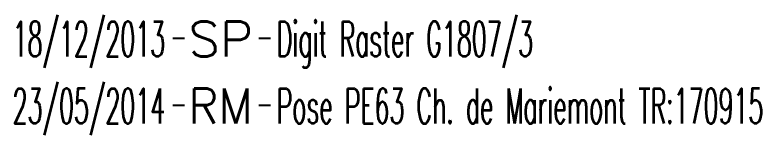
# Model space of a CAD drawing. Header units: millimetres. Extents: x 139995 to 140760, y 128159 to 129016.
# Drawn here: x 140441.92 to 140474, y 128234.05 to 128239.23 of the extents above; entities that cross this region are included whole.
import ezdxf
from ezdxf.enums import TextEntityAlignment as Align

# ---------------------------------------------------------------- set-up
doc = ezdxf.new("R2010")
doc.units = ezdxf.units.MM
doc.layers.get('0').update_dxf_attribs({"linetype": 'CONTINUOUS'})
doc.layers.add('L_910', color=7, linetype='CONTINUOUS')
doc.styles.get("Standard").update_dxf_attribs({"font": 'romans.shx', "width": 0.85})

# ---------------------------------------------------------------- blocks, each defined once
blk = doc.blocks.new('GIS_MODF')
at = {"color": 0, "linetype": 'Continuous', "flags": 128}
for points in [[(-2.176, -0.014), (-1.676, -0.014)], [(1.519, -0.014), (2.019, -0.014)]]:
    blk.add_lwpolyline(points, dxfattribs=at)
at = {"color": 0, "linetype": 'Continuous', "width": 0.5}
blk.add_attdef('DATE', text='', height=1.5, dxfattribs=at).set_placement((-2.502, -0.798), align=Align.RIGHT)
at = {"color": 0, "linetype": 'Continuous', "width": 1.771291}
blk.add_attdef('USER', text='', height=1.5, dxfattribs=at).set_placement((-1.507, -0.798), (1.276, -0.798), align=Align.FIT)
at = {"color": 0, "linetype": 'Continuous', "width": 0.5}
blk.add_attdef('DESC', (2.289, -0.798), '', height=1.5, dxfattribs=at)

msp = doc.modelspace()

# ---------------------------------------------------------------- block references
at = {"layer": 'L_910'}
ref = msp.add_blockref('GIS_MODF', (140450.882, 128238.239), dxfattribs=at)
ref.add_attrib('DATE', '18/12/2013', dxfattribs={"layer": '0', "color": 0, "linetype": 'Continuous', "height": 1.5, "width": 0.5}).set_placement((140448.38, 128237.441), align=Align.RIGHT)
ref.add_attrib('USER', 'SP', dxfattribs={"layer": '0', "color": 0, "linetype": 'Continuous', "height": 1.5, "width": 1.025485}).set_placement((140449.375, 128237.441), (140452.159, 128237.441), align=Align.FIT)
ref.add_attrib('DESC', 'Digit Raster G1807/3', (140453.171, 128237.441), dxfattribs={"layer": '0', "color": 0, "linetype": 'Continuous', "height": 1.5, "width": 0.5})
ref = msp.add_blockref('GIS_MODF', (140450.882, 128235.35), dxfattribs=at)
ref.add_attrib('DATE', '23/05/2014', dxfattribs={"layer": '0', "color": 0, "linetype": 'Continuous', "height": 1.5, "width": 0.5}).set_placement((140448.38, 128234.552), align=Align.RIGHT)
ref.add_attrib('USER', 'RM', dxfattribs={"layer": '0', "color": 0, "linetype": 'Continuous', "height": 1.5, "width": 0.950449}).set_placement((140449.375, 128234.552), (140452.159, 128234.552), align=Align.FIT)
ref.add_attrib('DESC', 'Pose PE63 Ch. de Mariemont TR:170915', (140453.171, 128234.552), dxfattribs={"layer": '0', "color": 0, "linetype": 'Continuous', "height": 1.5, "width": 0.5})

doc.saveas('drawing.dxf')
